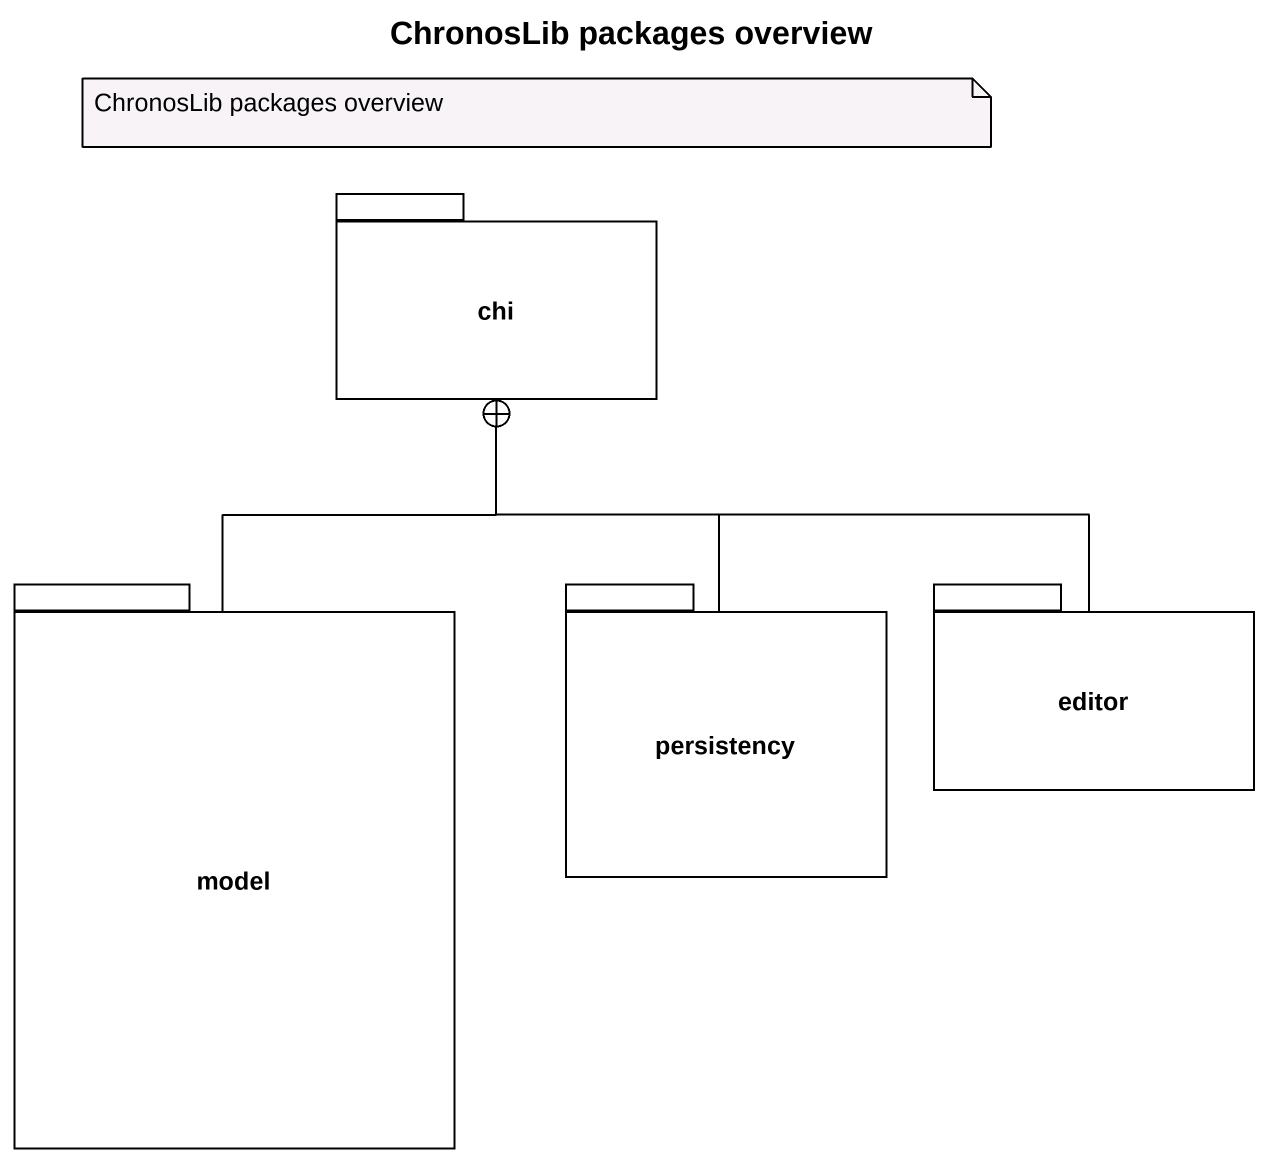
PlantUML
@startuml
title ChronosLib packages overview
package chi {
}
package model {
}
package persistency {
}
package editor {
}
model -up-+ chi
persistency -up-+ chi
editor -up-+ chi
note as N1
  ChronosLib packages overview
end note
@enduml
